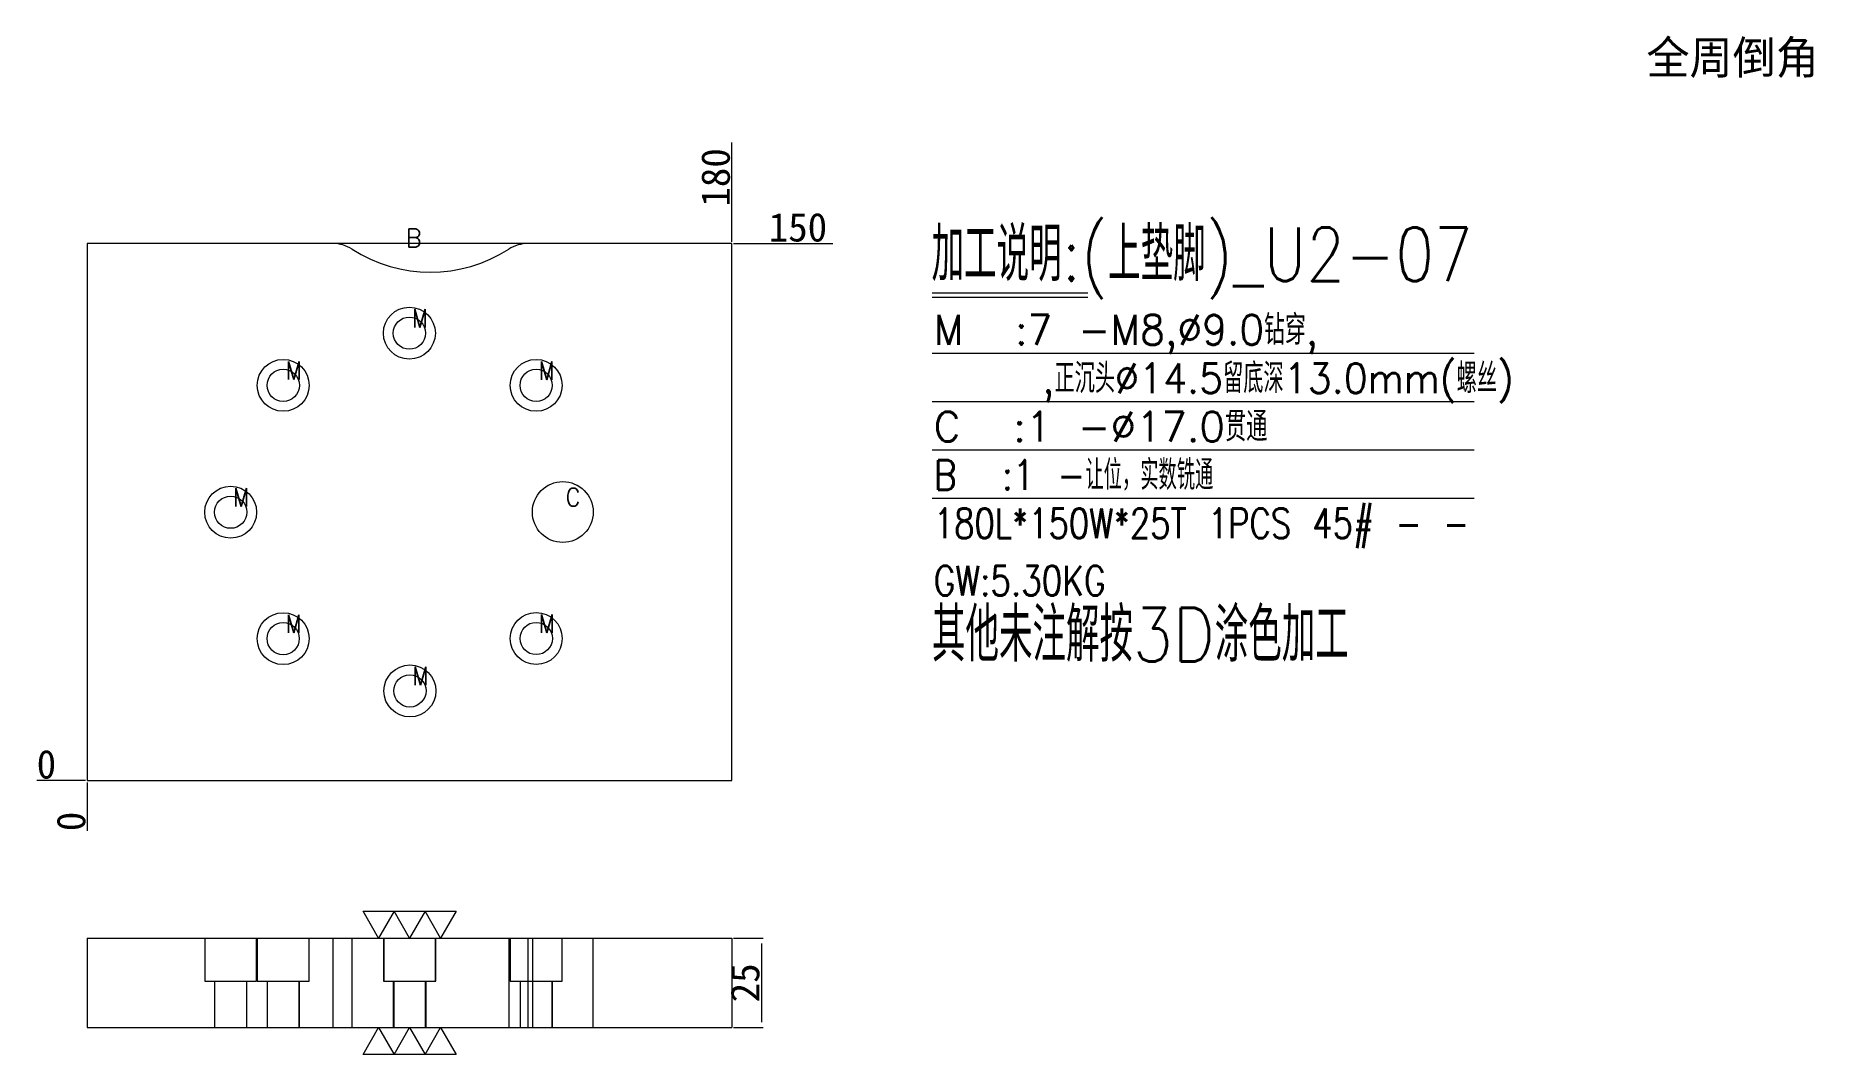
# Model space of a CAD drawing. Header units: millimetres. Extents: x 24872 to 25368, y 76782 to 77066.
import ezdxf
from ezdxf.enums import TextEntityAlignment as Align

# ---------------------------------------------------------------- set-up
doc = ezdxf.new("R2010")
doc.units = ezdxf.units.MM
doc.linetypes.add('DASHED', pattern=[0])
doc.linetypes.add('HIDDEN', pattern=[0])
doc.layers.add('dim', color=4, linetype='Continuous')
doc.layers.add('U2', color=7, linetype='Continuous')
doc.styles.add('_PUG_ERP', font='txt')
doc.styles.add('chinesef_fs', font='txt.shx', dxfattribs={"bigfont": 'gbcbig.shx'})
doc.dimstyles.new('_PUG_ERP', dxfattribs={"dimtxt": 8, "dimasz": 1.5, "dimexe": 0.5, "dimexo": 0.5, "dimgap": 0.5, "dimtad": 1, "dimtxsty": '_PUG_ERP', "dimblk": 'CLOSEDBLANK', "dimcen": 0, "dimclrd": 4, "dimclre": 4, "dimclrt": 3, "dimazin": 3, "dimtfac": 1, "dimtmove": 0, "dimatfit": 3, "dimldrblk": 'CLOSEDBLANK', "dimlwd": 9, "dimlwe": 9})

# ---------------------------------------------------------------- blocks, each defined once
blk = doc.blocks.new('*D733')
at = {"layer": 'Defpoints', "color": 0}
for p in [(25066.17, 77008.33), (25074.42, 77008.33), (24886.17, 76858.33)]:
    blk.add_point(p, dxfattribs=at)
at = {"layer": 'dim', "color": 4, "lineweight": 9}
for p, q in [((25066.67, 77008.33), (25069.17, 77008.33)), ((25069.17, 77008.33), (25071.42, 77008.33)), ((25071.42, 77008.33), (25094.34, 77008.33))]:
    blk.add_line(p, q, dxfattribs=at)
at = {"layer": 'dim', "color": 3, "lineweight": 13, "insert": (25084.63, 77012.83), "char_height": 8, "attachment_point": 5, "style": '_PUG_ERP'}
blk.add_mtext('150', dxfattribs=at)
blk = doc.blocks.new('_ClosedBlank')
blk = doc.blocks.new('*D734')
at = {"layer": 'Defpoints', "color": 0}
for p in [(24877.92, 76858.33), (24886.17, 76858.33), (24886.17, 76858.33)]:
    blk.add_point(p, dxfattribs=at)
at = {"layer": 'dim', "color": 4, "lineweight": 9}
blk.add_line((24885.67, 76858.33), (24872.08, 76858.33), dxfattribs=at)
at = {"layer": 'dim', "color": 3, "lineweight": 13, "insert": (24874.75, 76862.83), "char_height": 8, "attachment_point": 5, "style": '_PUG_ERP'}
blk.add_mtext('0', dxfattribs=at)
blk = doc.blocks.new('*D735')
at = {"layer": 'Defpoints', "color": 0}
for p in [(24886.17, 76858.33), (24886.17, 76858.33), (24886.17, 76850.08)]:
    blk.add_point(p, dxfattribs=at)
at = {"layer": 'dim', "color": 4, "lineweight": 9}
blk.add_line((24886.17, 76857.83), (24886.17, 76844.25), dxfattribs=at)
at = {"layer": 'dim', "color": 3, "lineweight": 13, "insert": (24881.67, 76846.92), "char_height": 8, "attachment_point": 5, "rotation": 90, "style": '_PUG_ERP'}
blk.add_mtext('0', dxfattribs=at)
blk = doc.blocks.new('*D736')
at = {"layer": 'Defpoints', "color": 0}
for p in [(25066.17, 77016.58), (25066.17, 77008.33), (24886.17, 76858.33)]:
    blk.add_point(p, dxfattribs=at)
at = {"layer": 'dim', "color": 4, "lineweight": 9}
blk.add_line((25066.17, 77008.83), (25066.17, 77036.51), dxfattribs=at)
at = {"layer": 'dim', "color": 3, "lineweight": 13, "insert": (25061.67, 77026.8), "char_height": 8, "attachment_point": 5, "rotation": 90, "style": '_PUG_ERP'}
blk.add_mtext('180', dxfattribs=at)
blk = doc.blocks.new('*D737')
at = {"layer": 'Defpoints', "color": 0}
for p in [(25066.17, 76814.33), (25066.17, 76789.33), (25074.42, 76789.33)]:
    blk.add_point(p, dxfattribs=at)
at = {"layer": 'dim', "color": 4, "lineweight": 9}
for p, q in [((25066.67, 76814.33), (25074.92, 76814.33)), ((25074.42, 76812.83), (25074.42, 76790.83)), ((25066.67, 76789.33), (25074.92, 76789.33))]:
    blk.add_line(p, q, dxfattribs=at)
at = {"layer": 'dim', "color": 3, "lineweight": 13, "insert": (25069.92, 76801.83), "char_height": 8, "attachment_point": 5, "rotation": 90, "style": '_PUG_ERP'}
blk.add_mtext('25', dxfattribs=at)

msp = doc.modelspace()

# ---------------------------------------------------------------- linework, layer by layer
at = {"layer": 'dim', "color": 8, "linetype": 'Continuous', "lineweight": 18}
for p, q in [((25122.14, 76994.566), (25165.61, 76994.566)), ((25122.14, 76993.315), (25165.61, 76993.315)), ((25122.14, 76977.715), (25273.512, 76977.715)), ((25122.14, 76964.201), (25273.512, 76964.201)), ((25122.14, 76950.686), (25273.512, 76950.686)), ((25122.14, 76937.172), (25273.512, 76937.172))]:
    msp.add_line(p, q, dxfattribs=at)
at = {"layer": 'dim', "lineweight": 13}
for points in [[(24989.156, 76821.832), (24984.826, 76814.332), (24980.496, 76821.832), (24976.166, 76814.332), (24971.835, 76821.832), (24967.505, 76814.332), (24963.175, 76821.832), (24989.156, 76821.832)], [(24963.175, 76781.832), (24967.505, 76789.332), (24971.835, 76781.832), (24976.166, 76789.332), (24980.496, 76781.832), (24984.826, 76789.332), (24989.156, 76781.832), (24963.175, 76781.832)]]:
    msp.add_lwpolyline(points, close=True, dxfattribs=at)
at = {"layer": 'U2', "color": 135, "linetype": 'Continuous', "lineweight": 18}
for p, q in [((24954.724, 77008.332), (24886.166, 77008.332)), ((24886.166, 77008.332), (24886.166, 76858.332)), ((25066.166, 77008.332), (25009.275, 77008.332)), ((25066.166, 76858.332), (25066.166, 77008.332)), ((24886.166, 76858.332), (25066.166, 76858.332)), ((24886.166, 76814.332), (25066.166, 76814.332)), ((24886.166, 76814.332), (24886.166, 76789.332)), ((25066.166, 76814.332), (25066.166, 76789.332)), ((24886.166, 76789.332), (25066.166, 76789.332))]:
    msp.add_line(p, q, dxfattribs=at)
at = {"layer": 'U2', "color": 31, "linetype": 'DASHED', "lineweight": 13, "ltscale": 0.351587}
for p, q in [((24918.953, 76814.332), (24918.953, 76802.332)), ((24933.453, 76802.332), (24933.453, 76814.332)), ((24933.618, 76814.332), (24933.618, 76802.332)), ((24933.635, 76814.332), (24933.635, 76802.332)), ((24948.118, 76802.332), (24948.118, 76814.332)), ((24948.135, 76802.332), (24948.135, 76814.332)), ((24968.872, 76814.332), (24968.872, 76802.332)), ((24969.019, 76814.332), (24969.019, 76802.332)), ((24983.372, 76802.332), (24983.372, 76814.332)), ((24983.519, 76802.332), (24983.519, 76814.332)), ((25004.268, 76814.332), (25004.268, 76802.332)), ((25004.292, 76814.332), (25004.292, 76802.332)), ((25018.768, 76802.332), (25018.768, 76814.332)), ((25018.792, 76802.332), (25018.792, 76814.332)), ((24918.953, 76802.332), (24933.453, 76802.332)), ((24921.7, 76802.332), (24921.7, 76789.332)), ((24930.707, 76789.332), (24930.707, 76802.332)), ((24933.618, 76802.332), (24948.118, 76802.332)), ((24936.364, 76802.332), (24936.364, 76789.332)), ((24936.382, 76802.332), (24936.382, 76789.332)), ((24945.371, 76789.332), (24945.371, 76802.332)), ((24945.389, 76789.332), (24945.389, 76802.332)), ((24948.118, 76802.332), (24948.135, 76802.332)), ((24968.872, 76802.332), (24969.019, 76802.332)), ((24969.019, 76802.332), (24983.519, 76802.332)), ((24971.618, 76802.332), (24971.618, 76789.332)), ((24971.766, 76802.332), (24971.766, 76789.332)), ((24980.625, 76789.332), (24980.625, 76802.332)), ((24980.773, 76789.332), (24980.773, 76802.332)), ((25004.268, 76802.332), (25004.292, 76802.332)), ((25004.292, 76802.332), (25018.792, 76802.332)), ((25007.014, 76802.332), (25007.014, 76789.332)), ((25007.038, 76802.332), (25007.038, 76789.332)), ((25016.021, 76789.332), (25016.021, 76802.332)), ((25016.045, 76789.332), (25016.045, 76802.332))]:
    msp.add_line(p, q, dxfattribs=at)
at = {"layer": 'U2', "color": 155, "linetype": 'DASHED', "lineweight": 13, "ltscale": 0.351587}
for p, q in [((24954.724, 76814.332), (24954.724, 76789.332)), ((24960.125, 76789.332), (24960.125, 76814.332)), ((25003.874, 76814.332), (25003.874, 76789.332)), ((25009.275, 76789.332), (25009.275, 76814.332))]:
    msp.add_line(p, q, dxfattribs=at)
at = {"layer": 'U2', "color": 135, "linetype": 'DASHED', "lineweight": 13, "ltscale": 0.351587}
for p, q in [((25010.469, 76814.332), (25010.469, 76789.332)), ((25027.469, 76789.332), (25027.469, 76814.332))]:
    msp.add_line(p, q, dxfattribs=at)
at = {"layer": 'U2', "color": 8, "linetype": 'HIDDEN', "lineweight": 18, "ltscale": 0.5}
msp.add_lwpolyline([(24886.166, 77008.332), (24886.166, 76858.332), (25066.166, 76858.332), (25066.166, 77008.332)], close=True, dxfattribs=at)
at = {"layer": 'U2', "color": 42, "linetype": 'Continuous', "lineweight": 18}
for centre, radius in [((24976.122, 76983.294), 7.25), ((24976.122, 76983.294), 4.503), ((24940.885, 76968.724), 7.25), ((25011.518, 76968.718), 7.25), ((24940.885, 76968.724), 4.503), ((25011.518, 76968.718), 4.503), ((25018.969, 76933.333), 8.5), ((24926.203, 76933.288), 7.25), ((24926.203, 76933.288), 4.503), ((24940.868, 76897.972), 7.25), ((24940.868, 76897.972), 4.503), ((25011.542, 76898.015), 7.25), ((25011.542, 76898.015), 4.503), ((24976.269, 76883.37), 7.25), ((24976.269, 76883.37), 4.503)]:
    msp.add_circle(centre, radius, dxfattribs=at)
at = {"layer": 'U2', "color": 31, "linetype": 'Continuous', "lineweight": 18}
for centre, radius, start, end in [((24954.724, 76998.332), 10, 57.30884, 90), ((24981.999, 77040.833), 40.5, 237.30884, 302.69116), ((25009.275, 76998.332), 10, 90, 122.69116)]:
    msp.add_arc(centre, radius, start, end, dxfattribs=at)

# ---------------------------------------------------------------- texts
at = {"layer": 'dim'}
msp.add_text('全周倒角', height=9.2593, dxfattribs=at).set_placement((25345.67, 77060.496), align=Align.MIDDLE)
at = {"layer": 'dim', "color": 4, "lineweight": 13, "style": 'chinesef_fs'}
for s, height, width, p in [('加工说明:(上垫脚)_U2-07', 15, 0.8409, (25121.961, 76997.832)), ('B', 5.1, 0.9609, (24975.165, 77007.31)), ('M', 5.1, 0.8408, (24976.866, 76984.884)), ('M  :7 -M8,%%c9.0钻穿,', 8.3, 0.9735, (25122.579, 76980.081)), ('M', 5.1, 0.8408, (24941.629, 76970.314)), ('M', 5.1, 0.8408, (25012.262, 76970.307)), ('    ,正沉头%%c14.5留底深13.0mm(螺丝)', 8.3, 0.9432, (25122.579, 76966.566)), ('C  :1 -%%c17.0贯通', 8.3, 0.9962, (25122.579, 76953.052)), ('B  :1 -让位，实数铣通', 8.3, 0.8539, (25122.579, 76939.538)), ('M', 5.1, 0.8408, (24926.947, 76934.878)), ('C', 5.1, 0.8969, (25019.738, 76934.934)), ('180L*150W*25T 1PCS 45# - - ', 8.3, 0.7976, (25122.579, 76926.024)), ('GW:5.30KG ', 8.3, 0.8074, (25122.579, 76910.006)), ('M', 5.1, 0.8408, (24941.612, 76899.562)), ('M', 5.1, 0.8408, (25012.286, 76899.605)), ('M', 5.1, 0.8408, (24977.013, 76884.959))]:
    msp.add_text(s, height=height, dxfattribs=dict(at, width=width)).set_placement(p)
at = {"layer": 'dim', "color": 21, "lineweight": 13, "style": 'chinesef_fs', "width": 0.8663}
msp.add_text('其他未注解按3D涂色加工', height=15, dxfattribs=at).set_placement((25122.075, 76891.56))

# ---------------------------------------------------------------- dimensions: what is measured, and where the dimension line sits
at = {"layer": 'dim', "lineweight": 13}
for feature_location, offset, dtype, origin, picture, middle in [((25066.166, 77008.332), (0, 8.25), 1, (24886.166, 76858.332), '*D736', (25061.666, 77026.796)), ((25066.166, 77008.332), (8.25, 0), 0, (24886.166, 76858.332), '*D733', (25084.63, 77012.832)), ((24886.165570734, 76858.332070701), (-8.25, 0), 0, (24886.165570734, 76858.332070701), '*D734', (24874.748904068, 76862.832070701)), ((24886.165570734, 76858.332070701), (0, -8.25), 1, (24886.165570734, 76858.332070701), '*D735', (24881.665570734, 76846.915404034))]:
    dim = msp.add_ordinate_dim(feature_location=feature_location, offset=offset, dtype=dtype, origin=origin, dimstyle='_PUG_ERP', dxfattribs=at)
    dim.commit()
    dim.dimension.update_dxf_attribs({"geometry": picture, "text_midpoint": middle})
dim = msp.add_linear_dim(base=(25074.416, 76789.332), p1=(25066.166, 76814.332), p2=(25066.166, 76789.332), angle=90, dimstyle='_PUG_ERP', dxfattribs=at)
dim.commit()
dim.dimension.update_dxf_attribs({"geometry": '*D737', "text_midpoint": (25069.916, 76801.832)})

doc.saveas('drawing.dxf')
